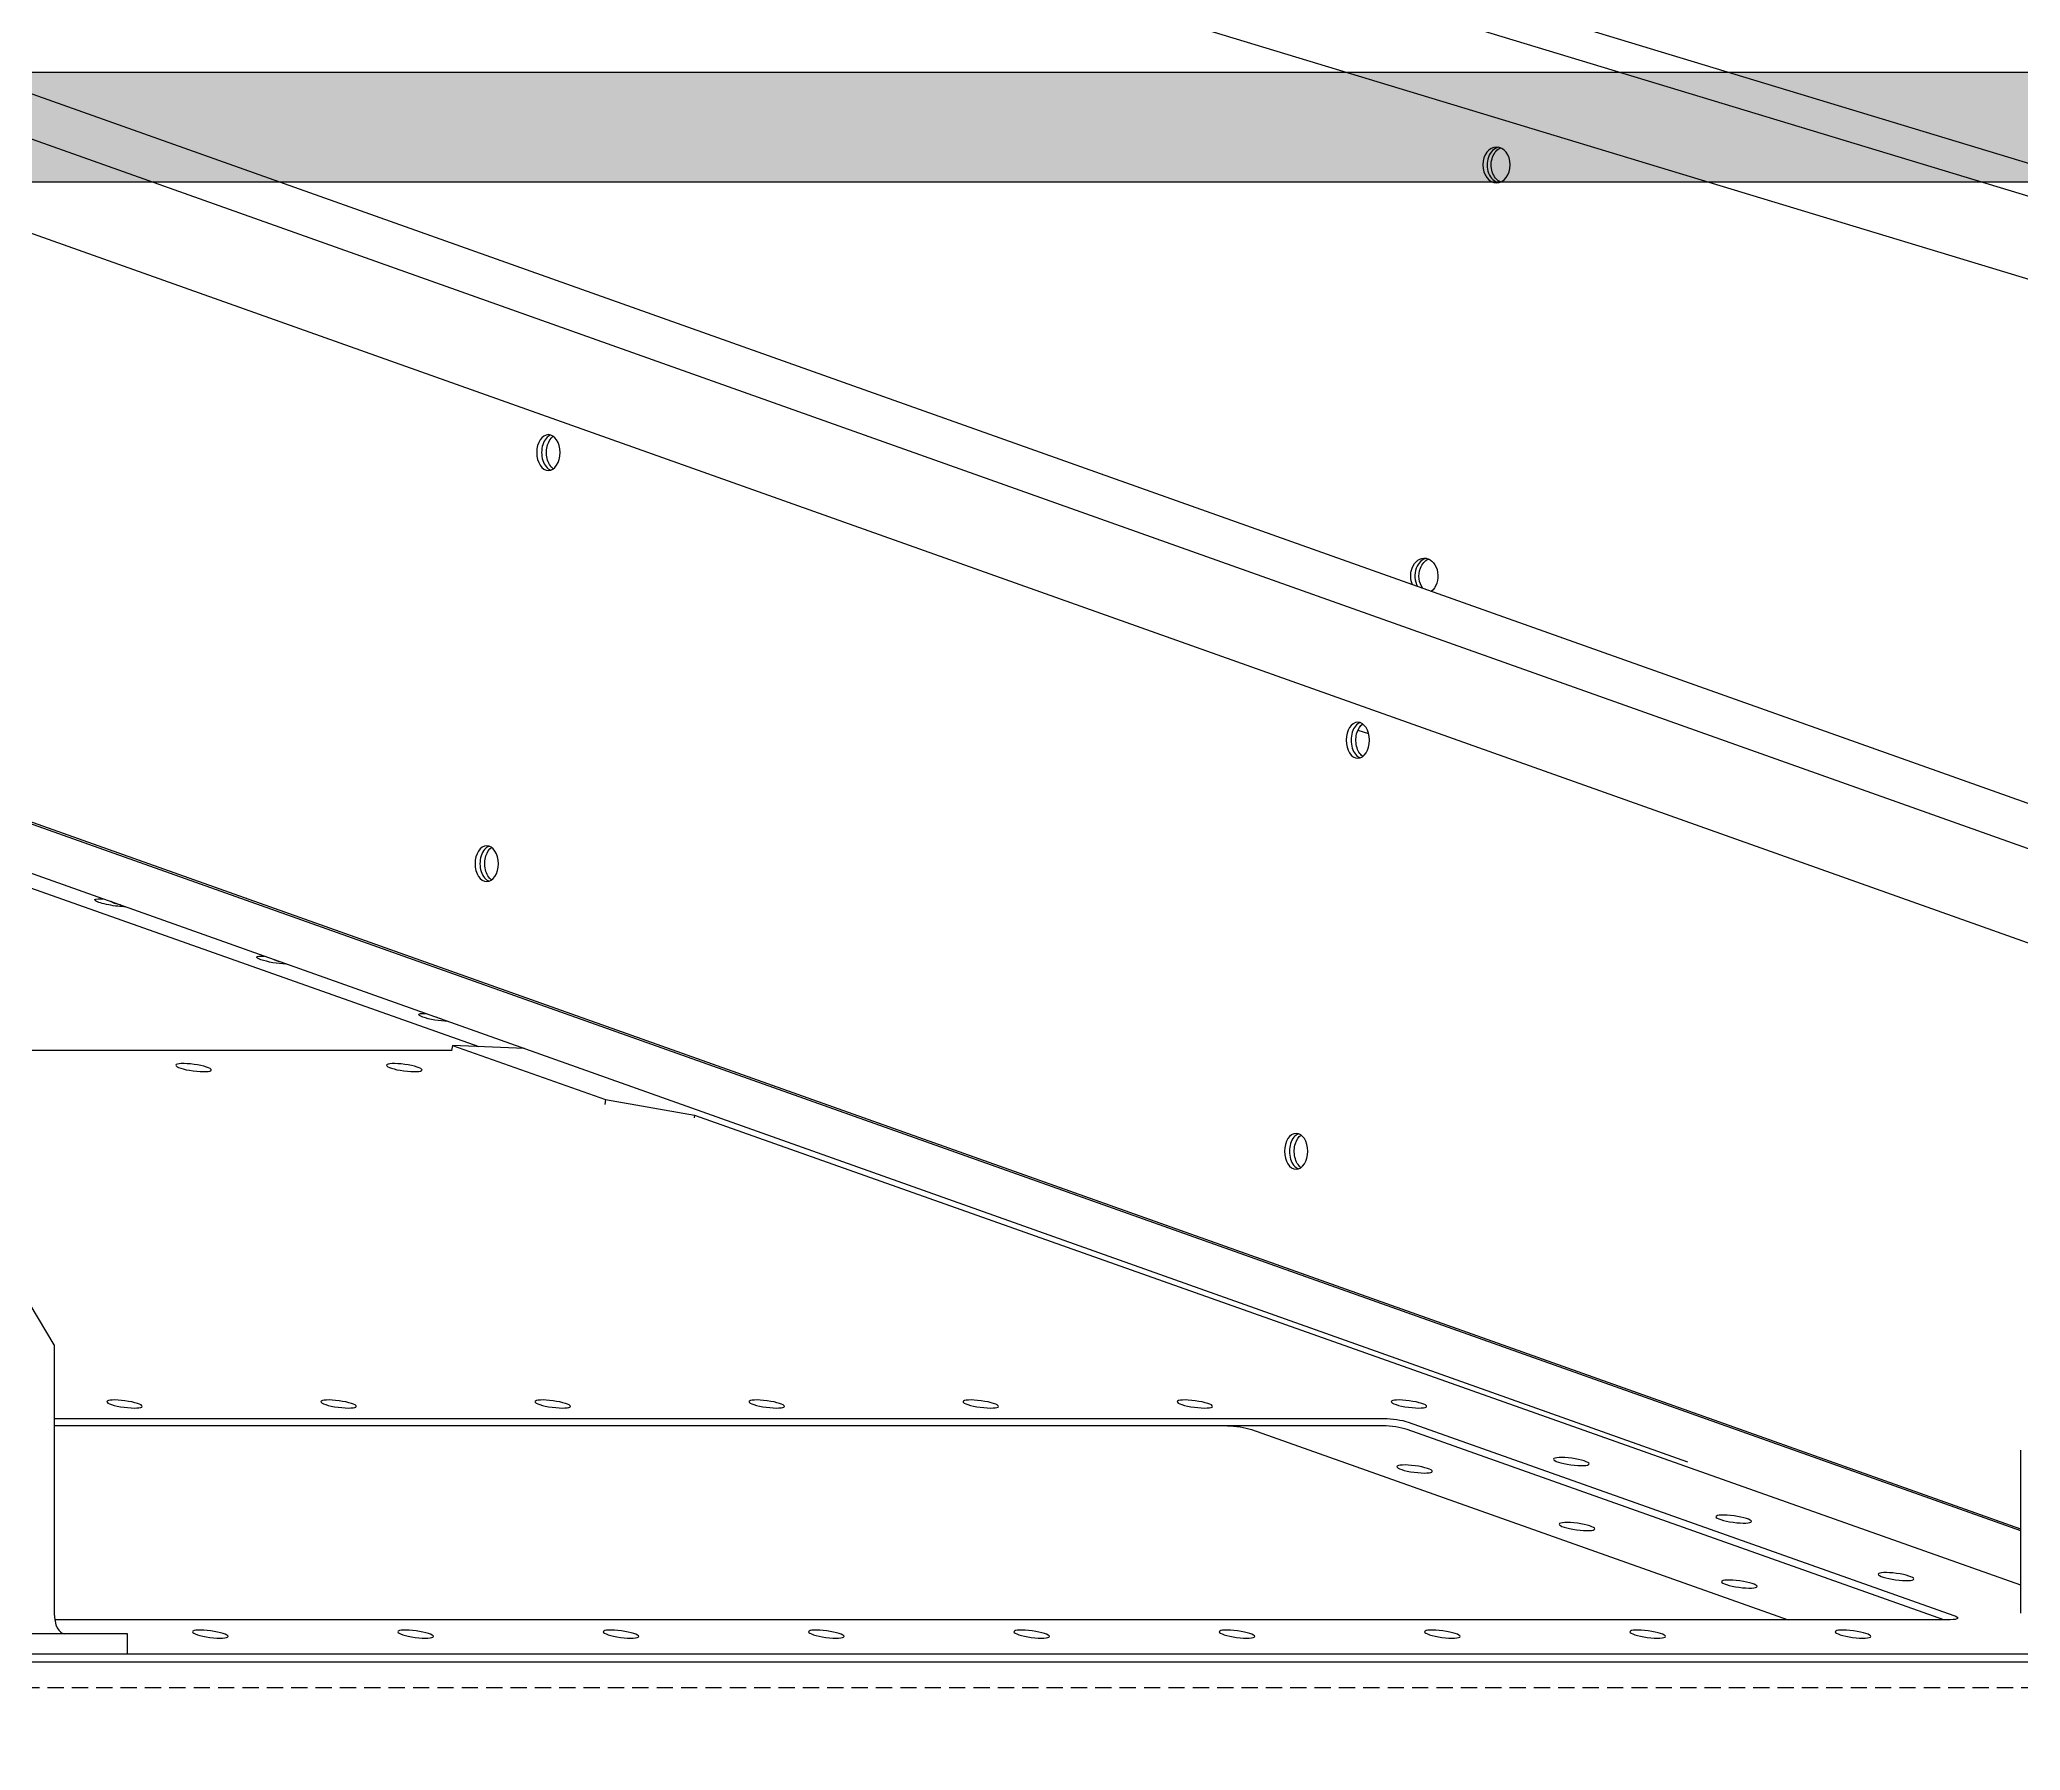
# Model space of a CAD drawing. Header units: millimetres. Extents: x -272986 to 200319, y -34579 to 49604.
# Drawn here: x 11989 to 12763, y 13610 to 14279 of the extents above; entities that cross this region are included whole.
import ezdxf

# ---------------------------------------------------------------- set-up
doc = ezdxf.new("R2010")
doc.units = ezdxf.units.MM
doc.linetypes.add('HIDDEN', pattern=[9.524999999999999, 6.35, -3.175])
doc.layers.get('Defpoints').update_dxf_attribs({"color": 9})
for name, color, linetype in [('X 0515 M', 7, 'Continuous'), ('X 1515 M', 8, 'HIDDEN'), ('X 3001 D', 5, 'Continuous'), ('X 5001 H', 8, 'Continuous')]:
    doc.layers.add(name, color=color, linetype=linetype)
doc.layers.add('X 5999 H', color=7, linetype='Continuous', true_color=0xffffff)
doc.styles.add('BIT STD. 3.0', font='isocpeur.ttf', dxfattribs={"height": 2.5})
doc.dimstyles.new('BIT STD. 3.0', dxfattribs={"dimtxt": 3, "dimasz": 3, "dimexe": 1, "dimexo": 0.75, "dimgap": 1, "dimtad": 1, "dimdec": 0, "dimdsep": 46, "dimtxsty": 'BIT STD. 3.0', "dimcen": 0, "dimadec": 0, "dimazin": 0, "dimtfac": 1, "dimtdec": 0, "dimtmove": 0, "dimatfit": 3, "dimfxl": 1, "dimtfill": 1, "dimlwd": -1, "dimlwe": -1, "dimarcsym": 0})

# ---------------------------------------------------------------- blocks, each defined once
blk = doc.blocks.new('A$C79477E6E')
at = {"extrusion": (0, 1, 0)}
for p, q in [((779.1481817472595, 1807.075177638053), (5082.206792844812, 277.4080080997392)), ((5131.633180608846, 277.408008099721), (828.57456951126, 1807.075177638037)), ((903.5312063859819, 1807.148346581193), (5941.765514146438, 277.4811770428805)), ((5983.979637287925, 277.4811770428623), (945.7453295274463, 1807.148346581178)), ((754.916153752536, 1778.76946572288), (5032.716276783151, 258.0812768213946)), ((1014.02843625953, 1741.149352064307), (5898.780234710128, 258.0812768213946)), ((3420.671222481727, 600.8943627818426), (4964.663591726112, 52.03025222574615)), ((3428.495417868846, 597.4372091013956), (4964.663591726119, 51.35447242221016)), ((3652.524732886723, 498.4489128456989), (4834.522209814506, 78.26808373252607)), ((3812.98564480717, 435.2115025348339), (4362.048524879534, 240.6328860498852)), ((4705.709115895883, 364.3759997488396), (4709.871577074449, 363.1161353394964)), ((4214.464741014472, 298.4631759695367), (4215.141530589251, 298.4478154270364)), ((4223.972971896885, 295.3083820497741), (4223.325486018133, 295.3230775101201)), ((4277.755776754871, 276.0339012594268), (4278.223254215205, 276.0232913037416)), ((4287.054695522842, 272.8838579264793), (4286.616521758533, 272.8938028000102)), ((4341.046812495275, 253.6046265493187), (4341.304977841159, 253.5987671804451)), ((4350.136419148796, 250.4593338031827), (4349.907557498937, 250.4645280899022)), ((4196.081461887563, 124), (4124.893388328775, 242.7981564290549)), ((4351.779781859288, 241.081119958546), (4351.462793768238, 239.1393675876861)), ((4379.98082097244, 239.85013560486), (4351.779781859288, 241.081119958546)), ((4351.779781859288, 241.081119958546), (4411.607710489199, 219.8791119509024)), ((4351.608323804539, 239.1393675876861), (4127.085864516997, 239.1393675876861)), ((4411.607710489199, 219.8791119509024), (4411.298687554725, 217.9861511974505)), ((4411.607710489199, 219.8791119509024), (4446.373195453485, 213.8418656280992)), ((4446.373195453485, 213.8418656280992), (4446.204609844746, 212.8091722408499)), ((4446.373195453485, 213.8418656280992), (4964.66359172609, 30.16849796011775)), ((4196.081461887563, 124), (4196.081461887563, 19)), ((4196.081461887563, 95.22993228098494), (4715.97116139442, 95.22993228098312)), ((4725.320265892431, 93.7756546412511), (4938.596192835485, 18.19210038171332)), ((4715.574492657728, 92.30682208662802), (4196.081461887563, 92.30682208662984)), ((4664.06923553922, 90.85254444689781), (4873.879879252065, 16.49706326062915)), ((4934.734240868569, 16.49706326062915), (4724.923597155739, 90.85254444689599)), ((4964.66359172609, 82.75), (4964.66359172609, 19)), ((4937.265173298456, 16.49706326062915), (4196.291310200395, 16.49706326063279)), ((4224.724985609249, 11), (3970.048606029679, 11)), ((4224.724985609249, 3), (4224.724985609249, 11)), ((7883.500000002063, 3), (-7883.500000002063, 3)), ((-7883.500000002063, 0), (7883.500000002063, 0))]:
    blk.add_line(p, q, dxfattribs=at)
at = {"extrusion": (0, 0, -1)}
for centre, major_axis, ratio, start_param, end_param in [((4759.88588603598, 585.3971164441409), (4.884981308350689e-15, -7.000000000000065), 0.7604059656000091, -4.25860337486617, 2.024581932313416), ((4763.13312627764, 585.3971164441427), (3.108624468950438e-15, -7.000000000000195), 0.7604059656000106, 0.3099686873820562, 2.02458193231343), ((4763.13312627764, 585.3971164441427), (3.996802888650564e-15, -7.000000000000222), 0.7604059656000105, 2.024581932313441, 2.831623966207377), ((4389.267787466975, 472.921589272215), (6.217248937900877e-15, -7.000000000000065), 0.6494480483301575, -4.258603374866174, 2.024581932313412), ((4393.069817294989, 472.921589272215), (1.77635683940025e-15, -7.000000000000366), 0.649448048330159, 0.4314193903986983, 2.024581932313393), ((4393.069817294989, 472.921589272215), (3.33066907387547e-15, -6.999999999999369), 0.6494480483301591, 2.024581932313424, 2.710173263190989), ((4731.661955626947, 424.6260557545756), (5.488942633746774e-13, 6.999999999999892), 0.7604059656000084, -2.074292165599585, -1.117010721276482), ((4731.661955626947, 424.6260557545756), (-1.332267629550188e-15, 7.000000000000081), 0.7604059656000084, -1.117010721276371, 2.602297243633295), ((4734.909195868608, 424.6260557545775), (2.664535259100375e-15, -7.000000000000378), 0.7604059656000104, 0.8120767565319418, 2.024581932313341), ((4734.909195868608, 424.6260557545775), (3.996802888650565e-15, -7.000000000000759), 0.7604059656000106, 2.024581932313447, 2.831623966207404), ((4705.669155930027, 360.4460621002891), (6.217248937900877e-15, -7.000000000000065), 0.6494480483301575, -4.258603374866174, 2.024581932313412), ((4709.471185758044, 360.4460621002909), (3.33066907387547e-15, -6.999999999998392), 0.6494480483301595, 2.024581932313299, 2.710173263191158), ((4709.471185758044, 360.4460621002891), (1.77635683940025e-15, -7.000000000000366), 0.649448048330159, 0.4314193903986967, 2.024581932313393), ((4365.162273636757, 312.1505285826497), (6.217248937900877e-15, -7.000000000000065), 0.6494480483301575, -4.258603374866174, 2.024581932313412), ((4368.964303464771, 312.1505285826479), (3.108624468950438e-15, -7.000000000002224), 0.6494480483301592, 2.024581932313447, 2.710173263190981), ((4368.964303464767, 312.1505285826515), (1.55431223447522e-15, -7.000000000000167), 0.6494480483301591, 0.4314193903986521, 2.0245819323134), ((4218.895113516304, 296.8931267398275), (-6.908548668497137, 1.127809955182898), 0.1590644159616133, -2.292652211013723, 0.8489404425760703), ((4225.061299598667, 296.7555498933416), (-6.936425114089805, 0.9412792553916763), 0.1819892258667523, -1.145875986960226, -0.2838108438888963), ((4282.186149256708, 274.4638520297176), (-6.908548668497136, 1.127809955182898), 0.1590644159616133, -2.292652211013726, 0.8489404425760676), ((4288.350521722739, 274.3262751832317), (-6.936425114089541, 0.9412792553916405), 0.1819892258667523, -1.054943724858328, -0.374743105990739), ((4345.477184997111, 252.0345773196095), (-6.908548668497136, 1.127809955182898), 0.1590644159616132, -2.292652211013716, 0.8489404425760769), ((4351.639743846808, 251.8970004731236), (-6.936425114086706, 0.9412792553912557), 0.1819892258667523, -0.9301656221790324, -0.4995212086704081), ((4250.573284285751, 232.3908359573852), (-6.936425114089349, 0.9412792553915994), 0.1819892258667495, -3.782306245871081, 2.500879061308505), ((4332.949459498621, 232.3908359573852), (-6.936425114089349, 0.9412792553915994), 0.1819892258667495, -3.782306245871081, 2.500879061308505), ((4681.563642099809, 199.6750014107238), (6.217248937900877e-15, -7.000000000000065), 0.6494480483301575, -4.258603374866174, 2.024581932313412), ((4685.365671927826, 199.6750014107238), (1.77635683940025e-15, -7.000000000000366), 0.649448048330159, 0.4314193903986931, 2.02458193231339), ((4685.365671927826, 199.6750014107256), (3.552713678800501e-15, -6.999999999998412), 0.6494480483301593, 2.024581932313307, 2.710173263191384), ((4223.584087673556, 100.8537086395827), (-6.936425114089349, 0.9412792553915994), 0.1819892258667495, -3.782306245871074, 2.500879061308512), ((4307.258862803912, 100.8537086395827), (-6.936425114089349, 0.9412792553915994), 0.1819892258667495, -3.782306245871074, 2.500879061308512), ((4390.933637934264, 100.8537086395827), (-6.936425114089349, 0.9412792553915994), 0.1819892258667495, -3.782306245871074, 2.500879061308512), ((4474.60841306462, 100.8537086395827), (-6.936425114089349, 0.9412792553915994), 0.1819892258667495, -3.782306245871074, 2.500879061308512), ((4558.283188194971, 100.8537086395827), (-6.936425114089349, 0.9412792553915994), 0.1819892258667495, -3.782306245871074, 2.500879061308512), ((4641.957963325327, 100.8537086395827), (-6.936425114089349, 0.9412792553915994), 0.1819892258667495, -3.782306245871074, 2.500879061308512), ((4725.632738455683, 100.8537086395827), (-6.936425114089349, 0.9412792553915994), 0.1819892258667495, -3.782306245871074, 2.500879061308512), ((4719.980203874922, 93.65527490057684), (6.936425114091551, -0.9412792553920593), 0.1819892258667508, -2.21150991907786, -0.7172364651939773), ((4789.107716712537, 78.35860320519532), (-6.936425114089349, 0.9412792553915994), 0.1819892258667495, -3.782306245871074, 2.500879061308512), ((4727.856686359333, 75.43549301084022), (6.936425114089349, -0.9412792553916025), 0.1819892258667504, -3.782306245871074, 2.500879061308512), ((4791.331664616187, 52.94038757645285), (6.936425114089349, -0.9412792553916025), 0.1819892258667504, -3.782306245871074, 2.500879061308512), ((4852.582694969406, 55.86349777080795), (-6.936425114089349, 0.9412792553915994), 0.1819892258667495, -3.782306245871074, 2.500879061308512), ((4854.806642873056, 30.44528214206548), (6.936425114089349, -0.9412792553916025), 0.1819892258667504, -3.782306245871074, 2.500879061308512), ((4916.057673226267, 33.36839233642058), (-6.936425114089349, 0.9412792553915994), 0.1819892258667495, -3.782306245871074, 2.500879061308512), ((4933.256130817961, 18.07172064103543), (6.936425114094068, -0.9412792553922261), 0.1819892258667502, -0.7172364651922578, 0.9300827345131031), ((4257.105784614181, 10.87328690203321), (-6.936425114089349, 0.9412792553915994), 0.1819892258667495, -3.782306245871074, 2.500879061308512), ((4337.37543648851, 10.87328690203321), (-6.936425114089349, 0.9412792553915994), 0.1819892258667495, -3.782306245871074, 2.500879061308512), ((4417.645088362839, 10.87328690203321), (-6.936425114089349, 0.9412792553915994), 0.1819892258667495, -3.782306245871074, 2.500879061308512), ((4497.914740237164, 10.87328690203321), (-6.936425114089349, 0.9412792553915994), 0.1819892258667495, -3.782306245871074, 2.500879061308512), ((4578.184392111492, 10.87328690203321), (-6.936425114089349, 0.9412792553915994), 0.1819892258667495, -3.782306245871074, 2.500879061308512), ((4658.454043985821, 10.87328690203321), (-6.936425114089349, 0.9412792553915994), 0.1819892258667495, -3.782306245871074, 2.500879061308512), ((4738.723695860146, 10.87328690203321), (-6.936425114089349, 0.9412792553915994), 0.1819892258667495, -3.782306245871074, 2.500879061308512), ((4818.993347734478, 10.87328690203321), (-6.936425114089349, 0.9412792553915994), 0.1819892258667495, -3.782306245871074, 2.500879061308512), ((4899.262999608796, 10.87328690203321), (-6.936425114089349, 0.9412792553915994), 0.1819892258667495, -3.782306245871074, 2.500879061308512)]:
    blk.add_ellipse(centre, major_axis=major_axis, ratio=ratio, start_param=start_param, end_param=end_param, dxfattribs=at)
for centre, major_axis, ratio, start_param, end_param in [((4761.509506156817, 585.3971164441427), (5.524469770534779e-13, -7.000000000000184), 0.7604059656000105, -2.024581932313499, -0.1531119480284435), ((4761.509506156803, 585.3971164441409), (-1.332267629550188e-15, 7.000000000000163), 0.7604059656000084, 1.117010721276414, 2.988480705561884), ((4761.509506156817, 585.3971164441409), (-4.662936703425657e-15, 7.000000000001434), 0.7604059656000105, 0.1531119480294323, 1.117010721276345), ((4391.168802380991, 472.921589272215), (4.716227408607666e-13, -7.000000000000167), 0.6494480483301592, -2.024581932313483, -0.2106343580680854), ((4391.168802380973, 472.921589272215), (-5.551115123125783e-16, 6.999999999999914), 0.6494480483301569, 1.117010721276395, 2.930958295522724), ((4391.168802380973, 472.921589272215), (-4.718447854656914e-13, 6.999999999999946), 0.6494480483301568, 0.210634358067054, 1.117010721276319), ((4733.285575747785, 424.6260557545775), (5.537792446830281e-13, -7.000000000000404), 0.7604059656000104, -2.024581932313431, -0.9497699138974733), ((4733.28557574777, 424.6260557545756), (1.332267629550188e-15, 7.000000000000101), 0.7604059656000083, 1.117010721276436, 2.191822739691409), ((4733.285575747785, 424.6260557545775), (-4.32986979603811e-15, 6.99999999999981), 0.7604059656000105, 0.1531119480287804, 1.117010721276329), ((4707.570170844021, 360.4460621002891), (-4.707345624410664e-13, 6.999999999999179), 0.6494480483301569, 0.2106343580668208, 1.117010721276399), ((4707.57017084405, 360.4460621002891), (4.711786516509164e-13, -7.000000000000037), 0.6494480483301593, -2.024581932313527, -0.2106343580682937), ((4707.570170844021, 360.4460621002891), (-9.992007221626409e-16, 6.999999999999881), 0.6494480483301567, 1.11701072127641, 2.930958295522927), ((4367.063288550755, 312.1505285826515), (-4.714006962558417e-13, 6.999999999999934), 0.6494480483301567, 0.2106343580669856, 1.117010721276326), ((4367.063288550773, 312.1505285826515), (4.716227408607666e-13, -7.000000000000167), 0.6494480483301592, -2.024581932313483, -0.2106343580682153), ((4367.063288550755, 312.1505285826497), (-1.110223024625156e-15, 6.999999999999815), 0.649448048330157, 1.11701072127625, 2.930958295522726), ((4683.464657013832, 199.6750014107238), (4.747313653297172e-13, -6.999999999999998), 0.6494480483301593, -2.024581932313502, -0.2106343580684229), ((4683.464657013803, 199.6750014107238), (-4.440892098500626e-16, 6.999999999999979), 0.6494480483301568, 1.117010721276297, 2.930958295522935), ((4683.464657013803, 199.6750014107238), (-4.707345624410664e-13, 6.999999999999922), 0.6494480483301568, 0.2106343580667738, 1.117010721276333), ((4719.583535138223, 90.73216470622174), (-6.936425114091612, 0.9412792553918086), 0.1819892258667548, -2.424356188398741, -0.9300827345148583), ((4200.261450405287, 19), (1.42884905491101e-15, -8), 0.5224985647159278, -1.570796326794897, -4.440892098500626e-16)]:
    blk.add_ellipse(centre, major_axis=major_axis, ratio=ratio, start_param=start_param, end_param=end_param)
at = {"extrusion": (0, 0, -0.9999999999999999)}
blk.add_ellipse((4658.729173521704, 90.73216470622174), major_axis=(6.936425114090849, -0.9412792553919369), ratio=0.1819892258667491, start_param=-2.211509919077288, end_param=-0.717236465194049, dxfattribs=at)
blk = doc.blocks.new('*D706')
at = {"layer": 'Defpoints', "color": 0, "transparency": 16777216}
for p in [(15596.99999999999, 17732.44809638601), (-1.091393642127514e-10, 13630), (15596.99999999999, 13630)]:
    blk.add_point(p, dxfattribs=at)
at = {"layer": 'X 3001 D', "color": 0, "transparency": 16777216}
for p, q in [((-1.091366087574533e-10, 13675), (-1.088844877758586e-10, 17792.44809638601)), ((15596.99999999999, 13675), (15596.99999999999, 17792.44809638601)), ((179.9999999998911, 17732.44809638601), (15416.99999999999, 17732.44809638601))]:
    blk.add_line(p, q, dxfattribs=at)
for points in [[(179.9999999998911, 17762.44809638601), (179.9999999998911, 17702.44809638601), (-1.08888161716256e-10, 17732.44809638601)], [(15416.99999999999, 17762.44809638601), (15416.99999999999, 17702.44809638601), (15596.99999999999, 17732.44809638601)]]:
    blk.add_solid(points, dxfattribs=at)
at = {"layer": 'X 3001 D', "color": 0, "transparency": 16777216, "insert": (7798.499999999942, 17882.44809638601), "char_height": 150, "attachment_point": 5, "style": 'BIT STD. 3.0', "bg_fill": 3, "box_fill_scale": 1.1, "bg_fill_color": 256, "bg_fill_true_color": 13158600, "bg_fill_transparency": 0}
blk.add_mtext('INTERNAL TANK DIAMETER - %%C15597mm (20 PLATES ROUND)', dxfattribs=at)
blk = doc.blocks.new('*U756')
at = {"layer": 'X 0515 M'}
blk.add_line((0, 55), (15597.00000000012, 55), dxfattribs=at)
at = {"layer": 'X 1515 M'}
blk.add_line((0, 45), (15597.00000000012, 45), dxfattribs=at)
blk = doc.blocks.new('*D688')
at = {"layer": 'Defpoints', "color": 0, "transparency": 16777216}
for p in [(8011.633869806683, 13259), (11215.46061634927, 13258.5), (390.3356475708861, 0.5)]:
    blk.add_point(p, dxfattribs=at)
at = {"layer": 'X 3001 D', "color": 0, "transparency": 16777216}
for p, q in [((8056.633869806683, 13259), (10495.46061634927, 13259)), ((10495.46061634927, 13259), (10855.46061634927, 13258.5)), ((10855.46061634927, 13258.5), (14586.75666000548, 13258.5))]:
    blk.add_line(p, q, dxfattribs=at)
at = {"layer": 'X 3001 D', "color": 0, "transparency": 16777216, "insert": (12931.10863817737, 13408.5), "char_height": 150, "attachment_point": 5, "style": 'BIT STD. 3.0', "bg_fill": 3, "box_fill_scale": 1.1, "bg_fill_color": 256, "bg_fill_true_color": 13158600, "bg_fill_transparency": 0}
blk.add_mtext('{\\fArial|b0|i0|c0|p34;▼}13.259m - {\\C7;N01, N02, N03, N05, N07}', dxfattribs=at)

msp = doc.modelspace()

# ---------------------------------------------------------------- hatches: boundary and pattern name
at = {"layer": 'X 5999 H', "true_color": 0xc7c8ca}
h = msp.add_hatch(color=9, dxfattribs=at)
h.dxf.hatch_style = 1
edge = h.paths.add_edge_path()
edge.add_line((129.7083314060146, 14266.62214799581), (15668.49627921, 14266.62214799581))
edge.add_arc((15668.49627921, 14245.12214799581), 21.5, -90, 90, ccw=False)
edge.add_line((15668.49627921, 14223.62214799581), (129.7083314060146, 14223.62214799581))
edge.add_arc((129.7083314060146, 14245.12214799581), 21.5, 90, 270, ccw=False)

# ---------------------------------------------------------------- linework, layer by layer
msp.add_lwpolyline([(129.7083314060146, 14266.62214799581), (15668.49627921, 14266.62214799581, -0.9999999999999999), (15668.49627921, 14223.62214799581), (129.7083314060146, 14223.62214799581, -0.9999999999999999)], format="xyb", close=True)

# ---------------------------------------------------------------- block references
at = {"layer": 'X 5001 H', "color": 252}
msp.add_blockref('A$C79477E6E', (7798.499999999898, 13645), dxfattribs=at)

# ---------------------------------------------------------------- next in the draw order: dimensions: what is measured, and where the dimension line sits
at = {"layer": 'X 3001 D'}
dim = msp.add_linear_dim(base=(15596.99999999999, 17732.44809638601), p1=(-1.091393642127514e-10, 13630), p2=(15596.99999999999, 13630), text='INTERNAL TANK DIAMETER - %%C<>mm (20 PLATES ROUND)', dimstyle='BIT STD. 3.0', dxfattribs=at)
dim.commit()
dim.dimension.update_dxf_attribs({"geometry": '*D706', "text_midpoint": (7798.499999999942, 17882.44809638601)})

# ---------------------------------------------------------------- next in the draw order: block references
msp.add_blockref('*U756', (-1.164153218269348e-10, 13590))

# ---------------------------------------------------------------- next in the draw order: dimensions: what is measured, and where the dimension line sits
dim = msp.add_ordinate_dim(feature_location=(8011.633869806683, 13259), offset=(3203.826746542587, -0.5), dtype=0, origin=(390.3356475708861, 0.5), text='{\\fArial|b0|i0|c0|p34;▼}<> - {\\C7;N01, N02, N03, N05, N07}', dimstyle='BIT STD. 3.0', override={"dimdec": 3, "dimlfac": 0.001, "dimzin": 0, "dimpost": 'm'}, dxfattribs=at)
dim.commit()
dim.dimension.update_dxf_attribs({"geometry": '*D688', "text_midpoint": (12931.10863817737, 13408.5)})

doc.saveas('drawing.dxf')
